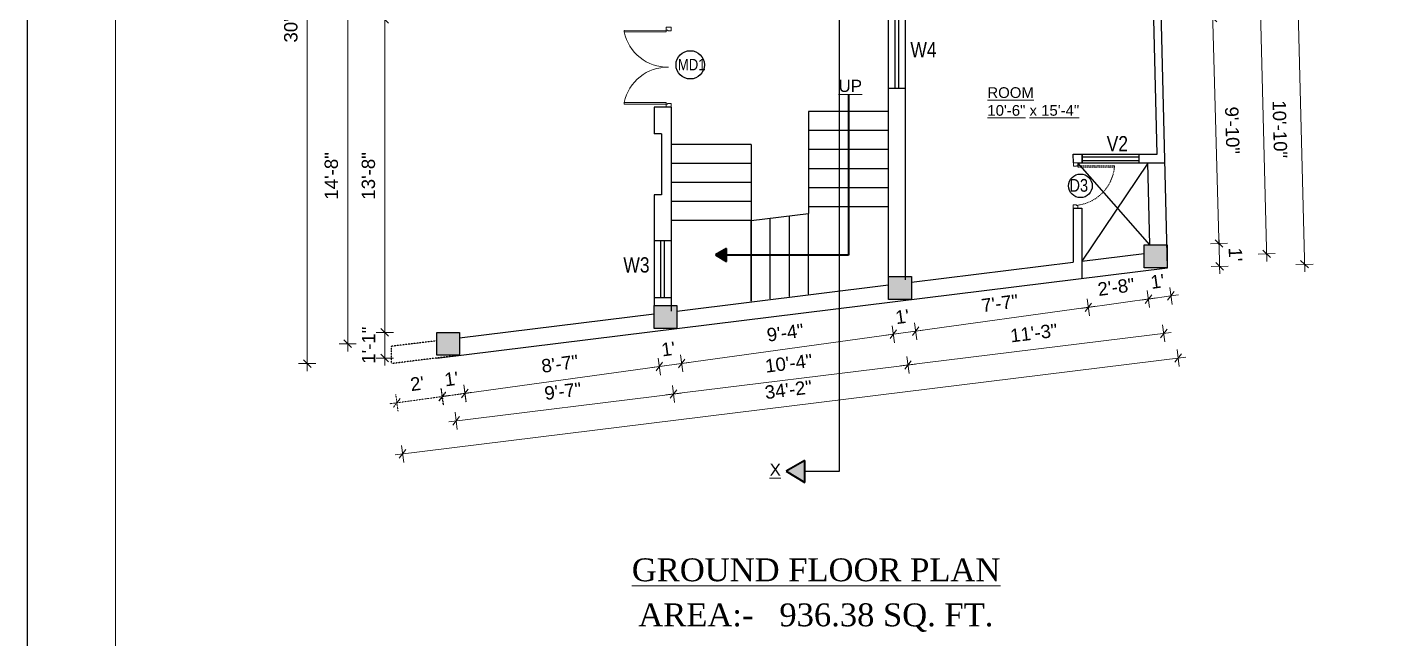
# Model space of a CAD drawing. Header units: inches. Extents: x 24614 to 27792, y -6849 to -4602.
# Drawn here: x 24614 to 25325, y -5365 to -5044 of the extents above; entities that cross this region are included whole.
import ezdxf

# ---------------------------------------------------------------- set-up
doc = ezdxf.new("R2010")
doc.units = ezdxf.units.IN
doc.header["$LTSCALE"] = 0.5
doc.header["$MEASUREMENT"] = 0
doc.header["$PDMODE"] = 66
doc.linetypes.add('DASH', pattern=[0.35, 0.25, -0.1])
doc.linetypes.add('DASHED2', pattern=[0.375, 0.25, -0.125])
for name, color, linetype, lineweight in [('A_Title Text', 105, 'Continuous', 60), ('door', 202, 'Continuous', 5), ('ELE1', 3, 'Continuous', 9), ('TEXT', 220, 'Continuous', 9), ('Text 0.200', 122, 'Continuous', 20), ('Toilet', 7, 'Continuous', 25), ('wall', 20, 'Continuous', 40)]:
    doc.layers.add(name, color=color, linetype=linetype, lineweight=lineweight)
doc.styles.add('arial', font='arial.ttf')
doc.styles.add('ordinary', font='ARIALN.TTF')
doc.styles.get("Standard").update_dxf_attribs({"font": 'arial.ttf'})
doc.dimstyles.new('Sudeep', dxfattribs={"dimtxt": 6, "dimasz": 4, "dimexe": 4.5, "dimexo": 4.5, "dimgap": 5, "dimtad": 1, "dimdec": 0, "dimlunit": 4, "dimtxsty": 'arial', "dimblk": 'OBLIQUE', "dimcen": 250, "dimdle": 4, "dimclrd": 86, "dimclre": 5, "dimclrt": 1, "dimadec": 0, "dimazin": 0, "dimtfac": 1, "dimtdec": 0, "dimtix": 1, "dimtmove": 1, "dimatfit": 3, "dimldrblk": 'OBLIQUE', "dimfxl": 4.5, "dimfxlon": 1, "dimfrac": 2, "dimlwd": 15, "dimlwe": 13, "dimarcsym": 0})

# ---------------------------------------------------------------- blocks, each defined once
blk = doc.blocks.new('_Oblique')
at = {"color": 0, "linetype": 'ByBlock', "lineweight": -2}
blk.add_line((-0.5, -0.5), (0.5, 0.5), dxfattribs=at)
blk = doc.blocks.new('*D1241')
at = {"layer": 'A_Title Text', "color": 5, "lineweight": 13, "transparency": 16777216}
for p, q in [((24945.15, -5218.01), (24946.38, -5226.93)), ((24956.93, -5216.38), (24958.16, -5225.3))]:
    blk.add_line(p, q, dxfattribs=at)
at = {"layer": 'A_Title Text', "color": 86, "lineweight": 15, "transparency": 16777216}
for p, q in [((24957.54, -5220.84), (24961.5, -5220.3)), ((24945.77, -5222.47), (24941.8, -5223.02)), ((24945.77, -5222.47), (24957.54, -5220.84))]:
    blk.add_line(p, q, dxfattribs=at)
at = {"layer": 'Defpoints', "color": 0, "transparency": 16777216}
for p in [(24943, -5202.42), (24955, -5202.42), (24957.54, -5220.84)]:
    blk.add_point(p, dxfattribs=at)
at = {"layer": 'A_Title Text', "color": 86, "lineweight": 15, "transparency": 16777216, "xscale": 4, "yscale": 4, "zscale": 4}
for p, rotation in [((24945.77, -5222.47), 7.861618189195615), ((24957.54, -5220.84), 187.8616181891956)]:
    blk.add_blockref('_Oblique', p, dxfattribs=dict(at, rotation=rotation))
at = {"layer": 'A_Title Text', "color": 1, "transparency": 16777216, "insert": (24950.49, -5213.22), "char_height": 7, "attachment_point": 5, "rotation": 7.86162, "style": 'arial'}
blk.add_mtext("1'", dxfattribs=at)
blk = doc.blocks.new('*D1233')
at = {"layer": 'A_Title Text', "color": 5, "lineweight": 13, "transparency": 16777216}
for p, q in [((24806.25, -5204.51), (24797.25, -5204.51)), ((24806.25, -5217.99), (24797.25, -5217.99))]:
    blk.add_line(p, q, dxfattribs=at)
at = {"layer": 'A_Title Text', "color": 86, "lineweight": 15, "transparency": 16777216}
for p, q in [((24801.75, -5204.51), (24801.75, -5200.51)), ((24801.75, -5217.99), (24801.75, -5204.51)), ((24801.75, -5217.99), (24801.75, -5221.99))]:
    blk.add_line(p, q, dxfattribs=at)
at = {"layer": 'Defpoints', "color": 0, "transparency": 16777216}
for p in [(24801.75, -5204.51), (24829, -5204.51), (24829, -5217.99)]:
    blk.add_point(p, dxfattribs=at)
at = {"layer": 'A_Title Text', "color": 86, "lineweight": 15, "transparency": 16777216, "xscale": 4, "yscale": 4, "zscale": 4}
for p, rotation in [((24801.75, -5204.51), 270), ((24801.75, -5217.99), 90)]:
    blk.add_blockref('_Oblique', p, dxfattribs=dict(at, rotation=rotation))
at = {"layer": 'A_Title Text', "color": 1, "transparency": 16777216, "insert": (24793.24, -5211.25), "char_height": 7, "attachment_point": 5, "rotation": 90, "style": 'arial'}
blk.add_mtext('1\'-1"', dxfattribs=at)
blk = doc.blocks.new('*D1234')
at = {"layer": 'A_Title Text', "color": 5, "lineweight": 13, "transparency": 16777216}
for p, q in [((24806.25, -5040.34), (24797.25, -5040.34)), ((24806.25, -5204.51), (24797.25, -5204.51))]:
    blk.add_line(p, q, dxfattribs=at)
at = {"layer": 'A_Title Text', "color": 86, "lineweight": 15, "transparency": 16777216}
blk.add_line((24801.75, -5208.51), (24801.75, -5036.34), dxfattribs=at)
at = {"layer": 'Defpoints', "color": 0, "transparency": 16777216}
for p in [(24801.75, -5040.34), (24829, -5040.34), (24829, -5204.51)]:
    blk.add_point(p, dxfattribs=at)
at = {"layer": 'A_Title Text', "color": 86, "lineweight": 15, "transparency": 16777216, "xscale": 4, "yscale": 4, "zscale": 4}
for p, rotation in [((24801.75, -5040.34), 90), ((24801.75, -5204.51), 270)]:
    blk.add_blockref('_Oblique', p, dxfattribs=dict(at, rotation=rotation))
at = {"layer": 'A_Title Text', "color": 1, "transparency": 16777216, "insert": (24793.18, -5122.42), "char_height": 7, "attachment_point": 5, "rotation": 90, "style": 'arial'}
blk.add_mtext('13\'-8"', dxfattribs=at)
blk = doc.blocks.new('*D1238')
at = {"layer": 'A_Title Text', "color": 5, "lineweight": 13, "transparency": 16777216}
for p, q in [((24786.81, -5034.34), (24777.81, -5034.34)), ((24786.81, -5210.51), (24777.81, -5210.51))]:
    blk.add_line(p, q, dxfattribs=at)
at = {"layer": 'A_Title Text', "color": 86, "lineweight": 15, "transparency": 16777216}
blk.add_line((24782.31, -5214.51), (24782.31, -5030.34), dxfattribs=at)
at = {"layer": 'Defpoints', "color": 0, "transparency": 16777216}
for p in [(24782.31, -5034.34), (24835, -5034.34), (24835, -5210.51)]:
    blk.add_point(p, dxfattribs=at)
at = {"layer": 'A_Title Text', "color": 86, "lineweight": 15, "transparency": 16777216, "xscale": 4, "yscale": 4, "zscale": 4}
for p, rotation in [((24782.31, -5034.34), 90), ((24782.31, -5210.51), 270)]:
    blk.add_blockref('_Oblique', p, dxfattribs=dict(at, rotation=rotation))
at = {"layer": 'A_Title Text', "color": 1, "transparency": 16777216, "insert": (24773.74, -5122.42), "char_height": 7, "attachment_point": 5, "rotation": 90, "style": 'arial'}
blk.add_mtext('14\'-8"', dxfattribs=at)
blk = doc.blocks.new('*D1240')
at = {"layer": 'A_Title Text', "color": 86, "lineweight": 15, "transparency": 16777216}
blk.add_line((24761.06, -4855.09), (24761.06, -5224.92), dxfattribs=at)
at = {"layer": 'A_Title Text', "color": 5, "lineweight": 13, "transparency": 16777216}
for p, q in [((24765.56, -4859.09), (24756.56, -4859.09)), ((24765.56, -5220.92), (24756.56, -5220.92))]:
    blk.add_line(p, q, dxfattribs=at)
at = {"layer": 'Defpoints', "color": 0, "transparency": 16777216}
for p in [(24829, -4859.09), (24761.06, -5220.92), (24805.27, -5220.92)]:
    blk.add_point(p, dxfattribs=at)
at = {"layer": 'A_Title Text', "color": 86, "lineweight": 15, "transparency": 16777216, "xscale": 4, "yscale": 4, "zscale": 4}
for p, rotation in [((24761.06, -4859.09), 90), ((24761.06, -5220.92), 270)]:
    blk.add_blockref('_Oblique', p, dxfattribs=dict(at, rotation=rotation))
at = {"layer": 'A_Title Text', "color": 1, "transparency": 16777216, "insert": (24752.48, -5040), "char_height": 7, "attachment_point": 5, "rotation": 90, "style": 'arial'}
blk.add_mtext('30\'-2"', dxfattribs=at)
blk = doc.blocks.new('*D1200')
at = {"layer": 'A_Title Text', "color": 5, "lineweight": 13, "transparency": 16777216}
for p, q in [((24945.15, -5218.01), (24946.38, -5226.93)), ((24843.15, -5232.09), (24844.38, -5241.01))]:
    blk.add_line(p, q, dxfattribs=at)
at = {"layer": 'A_Title Text', "color": 86, "lineweight": 15, "transparency": 16777216}
blk.add_line((24839.8, -5237.1), (24949.73, -5221.92), dxfattribs=at)
at = {"layer": 'Defpoints', "color": 0, "transparency": 16777216}
for p in [(24943, -5202.42), (24841, -5216.51), (24945.77, -5222.47)]:
    blk.add_point(p, dxfattribs=at)
at = {"layer": 'A_Title Text', "color": 86, "lineweight": 15, "transparency": 16777216, "xscale": 4, "yscale": 4, "zscale": 4}
for p, rotation in [((24945.77, -5222.47), 7.861618189170187), ((24843.77, -5236.55), 187.8616181891702)]:
    blk.add_blockref('_Oblique', p, dxfattribs=dict(at, rotation=rotation))
at = {"layer": 'A_Title Text', "color": 1, "transparency": 16777216, "insert": (24893.59, -5221.02), "char_height": 7, "attachment_point": 5, "rotation": 7.86162, "style": 'arial'}
blk.add_mtext('8\'-7"', dxfattribs=at)
blk = doc.blocks.new('*D1201')
at = {"layer": 'A_Title Text', "color": 5, "lineweight": 13, "transparency": 16777216}
for p, q in [((24945.15, -5218.01), (24946.38, -5226.93)), ((24956.93, -5216.38), (24958.16, -5225.3))]:
    blk.add_line(p, q, dxfattribs=at)
at = {"layer": 'A_Title Text', "color": 86, "lineweight": 15, "transparency": 16777216}
for p, q in [((24957.54, -5220.84), (24961.5, -5220.3)), ((24945.77, -5222.47), (24941.8, -5223.02)), ((24945.77, -5222.47), (24957.54, -5220.84))]:
    blk.add_line(p, q, dxfattribs=at)
at = {"layer": 'Defpoints', "color": 0, "transparency": 16777216}
for p in [(24943, -5202.42), (24955, -5202.42), (24957.54, -5220.84)]:
    blk.add_point(p, dxfattribs=at)
at = {"layer": 'A_Title Text', "color": 86, "lineweight": 15, "transparency": 16777216, "xscale": 4, "yscale": 4, "zscale": 4}
for p, rotation in [((24945.77, -5222.47), 7.861618189195615), ((24957.54, -5220.84), 187.8616181891956)]:
    blk.add_blockref('_Oblique', p, dxfattribs=dict(at, rotation=rotation))
at = {"layer": 'A_Title Text', "color": 1, "transparency": 16777216, "insert": (24950.49, -5213.22), "char_height": 7, "attachment_point": 5, "rotation": 7.86162, "style": 'arial'}
blk.add_mtext("1'", dxfattribs=at)
blk = doc.blocks.new('*D1202')
at = {"layer": 'A_Title Text', "color": 86, "lineweight": 15, "transparency": 16777216}
blk.add_line((24953.58, -5221.39), (25072.49, -5204.97), dxfattribs=at)
at = {"layer": 'A_Title Text', "color": 5, "lineweight": 13, "transparency": 16777216}
for p, q in [((25067.91, -5201.06), (25069.14, -5209.98)), ((24956.93, -5216.38), (24958.16, -5225.3))]:
    blk.add_line(p, q, dxfattribs=at)
at = {"layer": 'Defpoints', "color": 0, "transparency": 16777216}
for p in [(25066, -5187.23), (24955, -5202.42), (25068.52, -5205.52)]:
    blk.add_point(p, dxfattribs=at)
at = {"layer": 'A_Title Text', "color": 86, "lineweight": 15, "transparency": 16777216, "xscale": 4, "yscale": 4, "zscale": 4}
for p, rotation in [((25068.52, -5205.52), 7.861618189195632), ((24957.54, -5220.84), 187.8616181891956)]:
    blk.add_blockref('_Oblique', p, dxfattribs=dict(at, rotation=rotation))
at = {"layer": 'A_Title Text', "color": 1, "transparency": 16777216, "insert": (25011.86, -5204.69), "char_height": 7, "attachment_point": 5, "rotation": 7.86162, "style": 'arial'}
blk.add_mtext('9\'-4"', dxfattribs=at)
blk = doc.blocks.new('*D1203')
at = {"layer": 'A_Title Text', "color": 86, "lineweight": 15, "transparency": 16777216}
for p, q in [((25068.52, -5205.52), (25064.56, -5206.07)), ((25068.52, -5205.52), (25080.3, -5203.89)), ((25080.3, -5203.89), (25084.26, -5203.34))]:
    blk.add_line(p, q, dxfattribs=at)
at = {"layer": 'A_Title Text', "color": 5, "lineweight": 13, "transparency": 16777216}
for p, q in [((25067.91, -5201.06), (25069.14, -5209.98)), ((25079.68, -5199.43), (25080.91, -5208.35))]:
    blk.add_line(p, q, dxfattribs=at)
at = {"layer": 'Defpoints', "color": 0, "transparency": 16777216}
for p in [(25066, -5187.23), (25078, -5187.23), (25080.3, -5203.89)]:
    blk.add_point(p, dxfattribs=at)
at = {"layer": 'A_Title Text', "color": 86, "lineweight": 15, "transparency": 16777216, "xscale": 4, "yscale": 4, "zscale": 4}
for p, rotation in [((25068.52, -5205.52), 7.861618189195615), ((25080.3, -5203.89), 187.8616181891956)]:
    blk.add_blockref('_Oblique', p, dxfattribs=dict(at, rotation=rotation))
at = {"layer": 'A_Title Text', "color": 1, "transparency": 16777216, "insert": (25073.25, -5196.27), "char_height": 7, "attachment_point": 5, "rotation": 7.86162, "style": 'arial'}
blk.add_mtext("1'", dxfattribs=at)
blk = doc.blocks.new('*D1204')
at = {"layer": 'A_Title Text', "color": 86, "lineweight": 15, "transparency": 16777216}
blk.add_line((25076.34, -5204.44), (25174.8, -5190.84), dxfattribs=at)
at = {"layer": 'A_Title Text', "color": 5, "lineweight": 13, "transparency": 16777216}
for p, q in [((25170.22, -5186.93), (25171.45, -5195.85)), ((25079.68, -5199.43), (25080.91, -5208.35))]:
    blk.add_line(p, q, dxfattribs=at)
at = {"layer": 'Defpoints', "color": 0, "transparency": 16777216}
for p in [(25167.48, -5167.1), (25078, -5187.23), (25170.84, -5191.39)]:
    blk.add_point(p, dxfattribs=at)
at = {"layer": 'A_Title Text', "color": 86, "lineweight": 15, "transparency": 16777216, "xscale": 4, "yscale": 4, "zscale": 4}
for p, rotation in [((25170.84, -5191.39), 7.861618189195632), ((25080.3, -5203.89), 187.8616181891956)]:
    blk.add_blockref('_Oblique', p, dxfattribs=dict(at, rotation=rotation))
at = {"layer": 'A_Title Text', "color": 1, "transparency": 16777216, "insert": (25124.41, -5189.22), "char_height": 7, "attachment_point": 5, "rotation": 7.86162, "style": 'arial'}
blk.add_mtext('7\'-7"', dxfattribs=at)
blk = doc.blocks.new('*D1205')
at = {"layer": 'A_Title Text', "color": 5, "lineweight": 13, "transparency": 16777216}
for p, q in [((25201.79, -5182.57), (25203.02, -5191.49)), ((25170.22, -5186.93), (25171.45, -5195.85))]:
    blk.add_line(p, q, dxfattribs=at)
at = {"layer": 'A_Title Text', "color": 86, "lineweight": 15, "transparency": 16777216}
blk.add_line((25166.88, -5191.94), (25206.37, -5186.48), dxfattribs=at)
at = {"layer": 'Defpoints', "color": 0, "transparency": 16777216}
for p in [(25167.48, -5167.1), (25200.14, -5170.62), (25202.41, -5187.03)]:
    blk.add_point(p, dxfattribs=at)
at = {"layer": 'A_Title Text', "color": 86, "lineweight": 15, "transparency": 16777216, "xscale": 4, "yscale": 4, "zscale": 4}
for p, rotation in [((25202.41, -5187.03), 7.861618189195632), ((25170.84, -5191.39), 187.8616181891956)]:
    blk.add_blockref('_Oblique', p, dxfattribs=dict(at, rotation=rotation))
at = {"layer": 'A_Title Text', "color": 1, "transparency": 16777216, "insert": (25185.45, -5180.72), "char_height": 7, "attachment_point": 5, "rotation": 7.86162, "style": 'arial'}
blk.add_mtext('2\'-8"', dxfattribs=at)
blk = doc.blocks.new('*D1206')
at = {"layer": 'A_Title Text', "color": 5, "lineweight": 13, "transparency": 16777216}
for p, q in [((25201.79, -5182.57), (25203.02, -5191.49)), ((25213.57, -5180.95), (25214.8, -5189.86))]:
    blk.add_line(p, q, dxfattribs=at)
at = {"layer": 'A_Title Text', "color": 86, "lineweight": 15, "transparency": 16777216}
for p, q in [((25214.18, -5185.41), (25218.14, -5184.86)), ((25202.41, -5187.03), (25198.44, -5187.58)), ((25202.41, -5187.03), (25214.18, -5185.41))]:
    blk.add_line(p, q, dxfattribs=at)
at = {"layer": 'Defpoints', "color": 0, "transparency": 16777216}
for p in [(25200.14, -5170.62), (25212.14, -5170.62), (25214.18, -5185.41)]:
    blk.add_point(p, dxfattribs=at)
at = {"layer": 'A_Title Text', "color": 86, "lineweight": 15, "transparency": 16777216, "xscale": 4, "yscale": 4, "zscale": 4}
for p, rotation in [((25202.41, -5187.03), 7.861618189195615), ((25214.18, -5185.41), 187.8616181891956)]:
    blk.add_blockref('_Oblique', p, dxfattribs=dict(at, rotation=rotation))
at = {"layer": 'A_Title Text', "color": 1, "transparency": 16777216, "insert": (25207.13, -5177.78), "char_height": 7, "attachment_point": 5, "rotation": 7.86162, "style": 'arial'}
blk.add_mtext("1'", dxfattribs=at)
blk = doc.blocks.new('*D1207')
at = {"layer": 'A_Title Text', "color": 5, "lineweight": 13, "transparency": 16777216}
for p, q in [((24952.7, -5232.39), (24953.8, -5241.32)), ((24838.7, -5246.47), (24839.8, -5255.41))]:
    blk.add_line(p, q, dxfattribs=at)
at = {"layer": 'A_Title Text', "color": 86, "lineweight": 15, "transparency": 16777216}
blk.add_line((24835.28, -5251.43), (24957.22, -5236.37), dxfattribs=at)
at = {"layer": 'Defpoints', "color": 0, "transparency": 16777216}
for p in [(24949, -5202.42), (24835, -5216.51), (24953.25, -5236.86)]:
    blk.add_point(p, dxfattribs=at)
at = {"layer": 'A_Title Text', "color": 86, "lineweight": 15, "transparency": 16777216, "xscale": 4, "yscale": 4, "zscale": 4}
for p, rotation in [((24953.25, -5236.86), 7.042870252564979), ((24839.25, -5250.94), 187.042870252565)]:
    blk.add_blockref('_Oblique', p, dxfattribs=dict(at, rotation=rotation))
at = {"layer": 'A_Title Text', "color": 1, "transparency": 16777216, "insert": (24895.2, -5235.39), "char_height": 7, "attachment_point": 5, "rotation": 7.04287, "style": 'arial'}
blk.add_mtext('9\'-7"', dxfattribs=at)
blk = doc.blocks.new('*D1208')
at = {"layer": 'A_Title Text', "color": 5, "lineweight": 13, "transparency": 16777216}
for p, q in [((25075.7, -5217.19), (25076.8, -5226.13)), ((24952.7, -5232.39), (24953.8, -5241.32))]:
    blk.add_line(p, q, dxfattribs=at)
at = {"layer": 'A_Title Text', "color": 86, "lineweight": 15, "transparency": 16777216}
blk.add_line((24949.28, -5237.35), (25080.22, -5221.17), dxfattribs=at)
at = {"layer": 'Defpoints', "color": 0, "transparency": 16777216}
for p in [(25072, -5187.23), (24949, -5202.42), (25076.25, -5221.66)]:
    blk.add_point(p, dxfattribs=at)
at = {"layer": 'A_Title Text', "color": 86, "lineweight": 15, "transparency": 16777216, "xscale": 4, "yscale": 4, "zscale": 4}
for p, rotation in [((25076.25, -5221.66), 7.042870252557994), ((24953.25, -5236.86), 187.042870252558)]:
    blk.add_blockref('_Oblique', p, dxfattribs=dict(at, rotation=rotation))
at = {"layer": 'A_Title Text', "color": 1, "transparency": 16777216, "insert": (25013.7, -5220.75), "char_height": 7, "attachment_point": 5, "rotation": 7.04287, "style": 'arial'}
blk.add_mtext('10\'-4"', dxfattribs=at)
blk = doc.blocks.new('*D1209')
at = {"layer": 'A_Title Text', "color": 86, "lineweight": 15, "transparency": 16777216}
blk.add_line((25072.28, -5222.15), (25214.37, -5204.6), dxfattribs=at)
at = {"layer": 'A_Title Text', "color": 5, "lineweight": 13, "transparency": 16777216}
for p, q in [((25209.85, -5200.62), (25210.95, -5209.55)), ((25075.7, -5217.19), (25076.8, -5226.13))]:
    blk.add_line(p, q, dxfattribs=at)
at = {"layer": 'Defpoints', "color": 0, "transparency": 16777216}
for p in [(25206.14, -5170.62), (25072, -5187.23), (25210.4, -5205.09)]:
    blk.add_point(p, dxfattribs=at)
at = {"layer": 'A_Title Text', "color": 86, "lineweight": 15, "transparency": 16777216, "xscale": 4, "yscale": 4, "zscale": 4}
for p, rotation in [((25210.4, -5205.09), 7.042870252557994), ((25076.25, -5221.66), 187.042870252558)]:
    blk.add_blockref('_Oblique', p, dxfattribs=dict(at, rotation=rotation))
at = {"layer": 'A_Title Text', "color": 1, "transparency": 16777216, "insert": (25142.27, -5204.86), "char_height": 7, "attachment_point": 5, "rotation": 7.04287, "style": 'arial'}
blk.add_mtext('11\'-3"', dxfattribs=at)
blk = doc.blocks.new('*D1210')
at = {"layer": 'A_Title Text', "color": 5, "lineweight": 13, "transparency": 16777216}
for p, q in [((25217.44, -5213.51), (25218.55, -5222.45)), ((24810.57, -5263.82), (24811.68, -5272.75))]:
    blk.add_line(p, q, dxfattribs=at)
at = {"layer": 'A_Title Text', "color": 86, "lineweight": 15, "transparency": 16777216}
blk.add_line((25221.97, -5217.49), (24807.15, -5268.78), dxfattribs=at)
at = {"layer": 'Defpoints', "color": 0, "transparency": 16777216}
for p in [(25212.14, -5170.62), (24805.27, -5220.92), (24811.12, -5268.28)]:
    blk.add_point(p, dxfattribs=at)
at = {"layer": 'A_Title Text', "color": 86, "lineweight": 15, "transparency": 16777216, "xscale": 4, "yscale": 4, "zscale": 4}
for p, rotation in [((25218, -5217.98), 7.048072108460931), ((24811.12, -5268.28), 187.0480721084609)]:
    blk.add_blockref('_Oblique', p, dxfattribs=dict(at, rotation=rotation))
at = {"layer": 'A_Title Text', "color": 1, "transparency": 16777216, "insert": (25013.51, -5234.62), "char_height": 7, "attachment_point": 5, "rotation": 7.04807, "style": 'arial'}
blk.add_mtext('34\'-2"', dxfattribs=at)
blk = doc.blocks.new('*D1213')
at = {"layer": 'A_Title Text', "color": 86, "lineweight": 15, "transparency": 16777216}
blk.add_line((25236.08, -5035.6), (25239.52, -5161.87), dxfattribs=at)
at = {"layer": 'A_Title Text', "color": 5, "lineweight": 13, "transparency": 16777216}
for p, q in [((25231.69, -5039.72), (25240.69, -5039.47)), ((25234.91, -5158), (25243.91, -5157.75))]:
    blk.add_line(p, q, dxfattribs=at)
at = {"layer": 'Defpoints', "color": 0, "transparency": 16777216}
for p in [(25208.84, -5040.34), (25212.14, -5158.62), (25239.41, -5157.87)]:
    blk.add_point(p, dxfattribs=at)
at = {"layer": 'A_Title Text', "color": 86, "lineweight": 15, "transparency": 16777216, "xscale": 4, "yscale": 4, "zscale": 4}
for p, rotation in [((25236.19, -5039.59), 91.55964457941627), ((25239.41, -5157.87), 271.5596445794163)]:
    blk.add_blockref('_Oblique', p, dxfattribs=dict(at, rotation=rotation))
at = {"layer": 'A_Title Text', "color": 1, "transparency": 16777216, "insert": (25246.37, -5098.5), "char_height": 7, "attachment_point": 5, "rotation": 271.55964, "style": 'arial'}
blk.add_mtext('9\'-10"', dxfattribs=at)
blk = doc.blocks.new('*D1214')
at = {"layer": 'A_Title Text', "color": 86, "lineweight": 15, "transparency": 16777216}
for p, q in [((25239.41, -5157.87), (25239.3, -5153.87)), ((25239.41, -5157.87), (25239.74, -5169.87)), ((25239.74, -5169.87), (25239.85, -5173.87))]:
    blk.add_line(p, q, dxfattribs=at)
at = {"layer": 'A_Title Text', "color": 5, "lineweight": 13, "transparency": 16777216}
for p, q in [((25234.91, -5158), (25243.91, -5157.75)), ((25235.24, -5169.99), (25244.23, -5169.75))]:
    blk.add_line(p, q, dxfattribs=at)
at = {"layer": 'Defpoints', "color": 0, "transparency": 16777216}
for p in [(25212.14, -5158.62), (25212.44, -5170.62), (25239.74, -5169.87)]:
    blk.add_point(p, dxfattribs=at)
at = {"layer": 'A_Title Text', "color": 86, "lineweight": 15, "transparency": 16777216, "xscale": 4, "yscale": 4, "zscale": 4}
for p, rotation in [((25239.41, -5157.87), 271.5596445794163), ((25239.74, -5169.87), 91.55964457941627)]:
    blk.add_blockref('_Oblique', p, dxfattribs=dict(at, rotation=rotation))
at = {"layer": 'A_Title Text', "color": 1, "transparency": 16777216, "insert": (25248.08, -5163.64), "char_height": 7, "attachment_point": 5, "rotation": 271.55964, "style": 'arial'}
blk.add_mtext("1'", dxfattribs=at)
blk = doc.blocks.new('*D1218')
at = {"layer": 'A_Title Text', "color": 5, "lineweight": 13, "transparency": 16777216}
for p, q in [((25256.6, -5033.13), (25265.6, -5032.9)), ((25259.9, -5163.41), (25268.89, -5163.18))]:
    blk.add_line(p, q, dxfattribs=at)
at = {"layer": 'A_Title Text', "color": 86, "lineweight": 15, "transparency": 16777216}
blk.add_line((25261, -5029.02), (25264.5, -5167.29), dxfattribs=at)
at = {"layer": 'Defpoints', "color": 0, "transparency": 16777216}
for p in [(25208.84, -5034.34), (25264.4, -5163.29), (25212.14, -5164.62)]:
    blk.add_point(p, dxfattribs=at)
at = {"layer": 'A_Title Text', "color": 86, "lineweight": 15, "transparency": 16777216, "xscale": 4, "yscale": 4, "zscale": 4}
for p, rotation in [((25261.1, -5033.02), 91.44911383237479), ((25264.4, -5163.29), 271.4491138323748)]:
    blk.add_blockref('_Oblique', p, dxfattribs=dict(at, rotation=rotation))
at = {"layer": 'A_Title Text', "color": 1, "transparency": 16777216, "insert": (25271.32, -5097.94), "char_height": 7, "attachment_point": 5, "rotation": 271.44911, "style": 'arial'}
blk.add_mtext('10\'-10"', dxfattribs=at)
blk = doc.blocks.new('*D1219')
at = {"layer": 'Defpoints', "color": 0, "transparency": 16777216}
for p in [(25203.8, -4832.09), (25212.44, -5170.62), (25284.29, -5168.78)]:
    blk.add_point(p, dxfattribs=at)
at = {"layer": 'Toilet', "color": 86, "lineweight": 15, "transparency": 16777216}
blk.add_line((25275.55, -4826.26), (25284.39, -5172.78), dxfattribs=at)
at = {"layer": 'Toilet', "color": 5, "lineweight": 13, "transparency": 16777216}
for p, q in [((25271.15, -4830.37), (25280.15, -4830.14)), ((25279.79, -5168.9), (25288.79, -5168.67))]:
    blk.add_line(p, q, dxfattribs=at)
at = {"layer": 'Toilet', "color": 86, "lineweight": 15, "transparency": 16777216, "xscale": 4, "yscale": 4, "zscale": 4}
for p, rotation in [((25275.65, -4830.25), 91.46195018982071), ((25284.29, -5168.78), 271.4619501898207)]:
    blk.add_blockref('_Oblique', p, dxfattribs=dict(at, rotation=rotation))
at = {"layer": 'Toilet', "color": 1, "transparency": 16777216, "insert": (25288.54, -4999.3), "char_height": 7, "attachment_point": 5, "rotation": 271.46195, "style": 'arial'}
blk.add_mtext('28\'-3"', dxfattribs=at)
blk = doc.blocks.new('*D1242')
at = {"layer": 'A_Title Text', "color": 5, "linetype": 'DASH', "lineweight": 13, "ltscale": 0.1, "transparency": 16777216}
for p, q in [((24831.17, -5233.75), (24832.4, -5242.66)), ((24807.49, -5237.02), (24808.72, -5245.93))]:
    blk.add_line(p, q, dxfattribs=at)
at = {"layer": 'A_Title Text', "color": 86, "linetype": 'DASH', "lineweight": 15, "ltscale": 0.1, "transparency": 16777216}
blk.add_line((24835.75, -5237.66), (24804.14, -5242.02), dxfattribs=at)
at = {"layer": 'Defpoints', "color": 0, "linetype": 'DASH', "ltscale": 0.1, "transparency": 16777216}
for p in [(24829, -5217.99), (24805.27, -5220.92), (24808.11, -5241.48)]:
    blk.add_point(p, dxfattribs=at)
at = {"layer": 'A_Title Text', "color": 86, "linetype": 'DASH', "lineweight": 15, "ltscale": 0.1, "transparency": 16777216, "xscale": 4, "yscale": 4, "zscale": 4}
for p, rotation in [((24808.11, -5241.48), 187.8616181891699), ((24831.79, -5238.21), 7.861618189169874)]:
    blk.add_blockref('_Oblique', p, dxfattribs=dict(at, rotation=rotation))
at = {"layer": 'A_Title Text', "color": 1, "linetype": 'DASH', "ltscale": 0.1, "transparency": 16777216, "insert": (24818.78, -5231.41), "char_height": 7, "attachment_point": 5, "rotation": 7.86162, "style": 'arial'}
blk.add_mtext("2'", dxfattribs=at)
blk = doc.blocks.new('*D1243')
at = {"layer": 'A_Title Text', "color": 5, "linetype": 'DASH', "lineweight": 13, "ltscale": 0.1, "transparency": 16777216}
for p, q in [((24831.37, -5233.72), (24832.61, -5242.64)), ((24843.15, -5232.09), (24844.38, -5241.01))]:
    blk.add_line(p, q, dxfattribs=at)
at = {"layer": 'A_Title Text', "color": 86, "linetype": 'DASH', "lineweight": 15, "ltscale": 0.1, "transparency": 16777216}
for p, q in [((24831.99, -5238.18), (24828.03, -5238.73)), ((24843.77, -5236.55), (24831.99, -5238.18)), ((24843.77, -5236.55), (24847.73, -5236.01))]:
    blk.add_line(p, q, dxfattribs=at)
at = {"layer": 'Defpoints', "color": 0, "linetype": 'DASH', "ltscale": 0.1, "transparency": 16777216}
for p in [(24829, -5216.51), (24841, -5216.51), (24831.99, -5238.18)]:
    blk.add_point(p, dxfattribs=at)
at = {"layer": 'A_Title Text', "color": 86, "linetype": 'DASH', "lineweight": 15, "ltscale": 0.1, "transparency": 16777216, "xscale": 4, "yscale": 4, "zscale": 4}
for p, rotation in [((24843.77, -5236.55), 187.8616181891699), ((24831.99, -5238.18), 7.861618189169882)]:
    blk.add_blockref('_Oblique', p, dxfattribs=dict(at, rotation=rotation))
at = {"layer": 'A_Title Text', "color": 1, "linetype": 'DASH', "ltscale": 0.1, "transparency": 16777216, "insert": (24836.71, -5228.93), "char_height": 7, "attachment_point": 5, "rotation": 7.86162, "style": 'arial'}
blk.add_mtext("1'", dxfattribs=at)

msp = doc.modelspace()

# ---------------------------------------------------------------- hatches: boundary and pattern name
at = {"layer": 'Toilet'}
for points in [[(25212.14, -5158.62), (25200.14, -5158.62), (25200.14, -5170.62), (25212.14, -5170.62)], [(25078, -5175.23), (25066, -5175.23), (25066, -5187.23), (25078, -5187.23)], [(24955, -5190.42), (24943, -5190.42), (24943, -5202.42), (24955, -5202.42)], [(24841, -5204.51), (24829, -5204.51), (24829, -5216.51), (24841, -5216.51)]]:
    msp.add_hatch(color=1, dxfattribs=at).paths.add_polyline_path(points)
at = {"layer": 'wall', "ltscale": 5}
h = msp.add_hatch(color=2, dxfattribs=at)
h.dxf.hatch_style = 1
h.paths.add_polyline_path([(24975.2, -5163.8), (24980.95, -5167.38), (24980.95, -5160.59)])
h = msp.add_hatch(color=2, dxfattribs=at)
h.dxf.hatch_style = 1
h.paths.add_polyline_path([(25012.29, -5277.28), (25022.06, -5283.35), (25022.06, -5271.82)])

# ---------------------------------------------------------------- linework, layer by layer
at = {"layer": 'Defpoints'}
msp.add_lwpolyline([(27791.71, -4601.52), (24614.11, -4601.52), (24614.11, -6849.49), (27791.71, -6849.49)], close=True, dxfattribs=at)
at = {"layer": 'door', "ltscale": 0.5}
for p, q in [((24949.33, -5046.01), (24949.33, -5044.34)), ((24949.33, -5046.01), (24949.33, -5044.34)), ((24949.33, -5084.7), (24949.33, -5086.36)), ((24949.33, -5084.7), (24949.33, -5086.36)), ((25165.32, -5117.05), (25165.32, -5115.59)), ((25165.32, -5117.05), (25165.32, -5115.59))]:
    msp.add_line(p, q, dxfattribs=at)
for points in [[(24927.32, -5046.05), (24949.33, -5046.01), (24949.33, -5046.84), (24927.32, -5046.88)], [(24927.32, -5046.05), (24949.33, -5046.01), (24949.33, -5046.84), (24927.32, -5046.88)], [(24927.32, -5084.73), (24949.33, -5084.7), (24949.33, -5083.86), (24927.31, -5083.9)], [(24927.32, -5084.73), (24949.33, -5084.7), (24949.33, -5083.86), (24927.31, -5083.9)], [(25165.32, -5137.9), (25165.32, -5139.36), (25162.98, -5139.36), (25162.98, -5137.61), (25164.59, -5137.61), (25164.59, -5137.9)], [(25165.32, -5137.9), (25165.32, -5139.36), (25162.98, -5139.36), (25162.98, -5137.61), (25164.59, -5137.61), (25164.59, -5137.9)]]:
    msp.add_lwpolyline(points, close=True, dxfattribs=at)
for points in [[(24949.33, -5044.34), (24952, -5044.34), (24952, -5046.34), (24950.17, -5046.34), (24950.17, -5046.01), (24949.33, -5046.01)], [(24949.33, -5044.34), (24952, -5044.34), (24952, -5046.34), (24950.17, -5046.34), (24950.17, -5046.01), (24949.33, -5046.01)], [(24949.33, -5086.36), (24952, -5086.36), (24951.99, -5084.36), (24950.16, -5084.36), (24950.16, -5084.7), (24949.33, -5084.7)], [(24949.33, -5086.36), (24952, -5086.36), (24951.99, -5084.36), (24950.16, -5084.36), (24950.16, -5084.7), (24949.33, -5084.7)], [(25165.32, -5115.59), (25162.99, -5115.59), (25162.99, -5117.34), (25164.59, -5117.34), (25164.59, -5117.05), (25165.32, -5117.05)], [(25165.32, -5115.59), (25162.99, -5115.59), (25162.99, -5117.34), (25164.59, -5117.34), (25164.59, -5117.05), (25165.32, -5117.05)]]:
    msp.add_lwpolyline(points, dxfattribs=at)
at = {"layer": 'door', "linetype": 'DASHED2', "ltscale": 5}
msp.add_lwpolyline([(25184.57, -5117.05), (25165.32, -5117.05), (25165.32, -5117.78), (25184.57, -5117.78)], close=True, dxfattribs=at)
msp.add_lwpolyline([(25184.57, -5117.05), (25165.32, -5117.05), (25165.32, -5117.78), (25184.57, -5117.78)], close=True, dxfattribs=at)
at = {"layer": 'door', "ltscale": 0.5}
for centre, radius, start, end in [((24950.16, -5042), 23.36, 192.06041, 271.22741), ((24950.16, -5042), 23.36, 192.06041, 271.22741), ((24950.23, -5088.78), 23.43, 88.9456, 167.98009), ((24950.23, -5088.78), 23.43, 88.9456, 167.98009)]:
    msp.add_arc(centre, radius, start, end, dxfattribs=at)
at = {"layer": 'door', "linetype": 'DASHED2', "ltscale": 5}
msp.add_arc((25162.31, -5115.65), 22.36, 275.85757, 354.54209, dxfattribs=at)
at = {"layer": 'ELE1'}
msp.add_lwpolyline([(24660.43, -4647.84), (27745.39, -4647.84), (27745.39, -6803.17), (24660.43, -6803.17)], close=True, dxfattribs=at)
at = {"layer": 'Toilet'}
for p, q in [((25040.17, -4738.27), (25040.17, -5277.59)), ((25212.44, -5170.62), (25203.88, -4832.09)), ((25066, -5076.34), (25066, -5040.34)), ((25075, -5076.34), (25075, -5040.34)), ((25207, -5111.09), (25205.17, -5040.21)), ((25066, -5138.64), (25066, -5076.34)), ((25066, -5076.34), (25075, -5076.34)), ((25075, -5176.92), (25075, -5076.34)), ((24943, -5086.36), (24943, -5100.36)), ((24952, -5086.36), (24943, -5086.36)), ((24952, -5086.36), (24952, -5156.42)), ((25066, -5088.64), (25024, -5088.64)), ((25024, -5088.64), (25024, -5142.14)), ((25066, -5098.64), (25024, -5098.64)), ((24947, -5100.36), (24943, -5100.36)), ((24947, -5100.36), (24947, -5132.36)), ((24994, -5105.85), (24952, -5105.85)), ((24994, -5105.85), (24994, -5188.16)), ((25066, -5108.64), (25024, -5108.64)), ((25162.98, -5111.09), (25207, -5111.09)), ((25162.99, -5115.59), (25162.98, -5111.09)), ((25167.6, -5111.09), (25167.6, -5115.59)), ((24994, -5115.85), (24952, -5115.85)), ((25066, -5118.64), (25024, -5118.64)), ((25165.32, -5115.59), (25211.05, -5115.63)), ((25203.14, -5158.62), (25165.32, -5115.59)), ((25165.32, -5115.59), (25165.32, -5115.59)), ((25202.05, -5115.76), (25167.48, -5167.1)), ((25203.14, -5158.62), (25202.05, -5115.62)), ((25207.29, -5115.63), (25207.29, -5115.62)), ((24994, -5125.85), (24952, -5125.85)), ((24943, -5132.36), (24943, -5156.42)), ((24947, -5132.36), (24943, -5132.36)), ((25066, -5128.64), (25024, -5128.64)), ((24994, -5135.85), (24952, -5135.85)), ((24994, -5145.85), (25024, -5142.14)), ((25066, -5138.64), (25024, -5138.64)), ((25024, -5184.46), (25024, -5142.14)), ((25066, -5175.23), (25066, -5137.48)), ((25162.98, -5139.36), (25162.98, -5167.66)), ((25162.98, -5139.36), (25167.48, -5139.36)), ((25167.48, -5139.36), (25167.48, -5176.17)), ((24994, -5145.85), (24952, -5145.85)), ((24994, -5188.16), (24994, -5145.85)), ((25004, -5186.93), (25004, -5144.61)), ((25014, -5185.69), (25014, -5143.37)), ((25167.48, -5167.1), (25200.14, -5163.07)), ((24829, -5217.99), (25212.44, -5170.62)), ((25078, -5178.16), (25162.98, -5167.66)), ((25167.48, -5176.17), (25167.48, -5176.17)), ((24955, -5193.35), (25066, -5179.64)), ((24943, -5186.42), (24943, -5190.42)), ((24952, -5186.42), (24952, -5193.35)), ((24841, -5207.44), (24943, -5194.84)), ((25040.17, -5277.59), (25022.06, -5277.59))]:
    msp.add_line(p, q, dxfattribs=at)
at = {"layer": 'Toilet', "color": 3}
for p, q in [((25069.5, -5076.34), (25069.5, -5040.34)), ((25071.5, -5076.34), (25071.5, -5040.34)), ((25167.6, -5115.59), (25167.6, -5111.09)), ((25167.6, -5112.34), (25197.6, -5112.34)), ((25197.6, -5115.59), (25197.6, -5111.09)), ((25167.6, -5114.34), (25197.6, -5114.34)), ((24952, -5156.42), (24943, -5156.42)), ((24943, -5156.42), (24943, -5186.42)), ((24946.5, -5186.42), (24946.5, -5156.42)), ((24948.5, -5186.42), (24948.5, -5156.42)), ((24952, -5156.42), (24952, -5186.42)), ((24952, -5186.42), (24943, -5186.42))]:
    msp.add_line(p, q, dxfattribs=at)
at = {"layer": 'Toilet', "color": 1, "linetype": 'DASH', "ltscale": 0.1}
for p, q in [((24829, -5208.92), (24805.27, -5211.85)), ((24805.27, -5220.92), (24805.27, -5211.85)), ((24841, -5216.51), (24805.27, -5220.92))]:
    msp.add_line(p, q, dxfattribs=at)
at = {"layer": 'Toilet'}
for points in [[(25200.14, -5158.62), (25212.14, -5158.62), (25212.14, -5170.62), (25200.14, -5170.62)], [(25066, -5175.23), (25078, -5175.23), (25078, -5187.23), (25066, -5187.23)], [(24943, -5190.42), (24955, -5190.42), (24955, -5202.42), (24943, -5202.42)], [(24829, -5204.51), (24841, -5204.51), (24841, -5216.51), (24829, -5216.51)]]:
    msp.add_lwpolyline(points, close=True, dxfattribs=at)
for centre, radius in [((24961.98, -5064.13), 7.43), ((25166.72, -5127.61), 6.19)]:
    msp.add_circle(centre, radius, dxfattribs=at)
at = {"layer": 'wall', "color": 1, "ltscale": 5}
for p, q in [((25045, -5079.75), (25045, -5163.98)), ((24980.95, -5160.59), (24975.2, -5163.8)), ((24975.2, -5163.8), (24980.95, -5167.38)), ((24980.95, -5167.38), (24980.95, -5160.59)), ((25045, -5163.98), (24980.95, -5163.98)), ((25022.06, -5271.82), (25012.29, -5277.28)), ((25012.29, -5277.28), (25022.06, -5283.35)), ((25022.06, -5283.35), (25022.06, -5271.82))]:
    msp.add_line(p, q, dxfattribs=at)

# ---------------------------------------------------------------- texts
at = {"layer": 'door', "ltscale": 0.5, "style": 'ordinary'}
for s, insert, char_height, width, attachment_point, rotation in [('W4', (25077.51, -5060.22), 8, 4.3538, 7, 0), ('MD1', (24955.51, -5061.01), 6, 3.6268, 1, 360), ('V2', (25180.47, -5109.51), 8, 4.3538, 7, 0), ('D3', (25170.72, -5124.04), 6.664, 3.6268, 3, 0), ('W3', (24926.92, -5173.23), 8, 4.3538, 7, 0)]:
    msp.add_mtext(s, dxfattribs=dict(at, insert=insert, char_height=char_height, width=width, attachment_point=attachment_point, rotation=rotation))
at = {"layer": 'TEXT'}
for s, insert, char_height, width, attachment_point in [('{\\LUP }', (25052.15, -5078.44), 6.378, 70.6779, 9), ('{\\fArial TUR|b0|i0|c162|p34;\\LROOM\\P1\\fArial TUR|b0|i0|c0|p34;0\\fArial TUR|b0|i0|c162|p34;\'-\\fArial TUR|b0|i0|c0|p34;6\\fArial TUR|b0|i0|c162|p34;" x 1\\fArial TUR|b0|i0|c0|p34;5\\fArial TUR|b0|i0|c162|p34;\'-\\fArial TUR|b0|i0|c0|p34;4\\fArial TUR|b0|i0|c162|p34;"}', (25117.88, -5090.93), 5.60913, 62.1621, 7), ('{\\LX}', (25009.59, -5279.77), 6.378, 70.6779, 9)]:
    msp.add_mtext(s, dxfattribs=dict(at, insert=insert, char_height=char_height, width=width, attachment_point=attachment_point))
at = {"layer": 'Text 0.200', "ltscale": 10, "char_height": 12, "attachment_point": 2}
for s, insert, width in [('{\\fTimes New Roman|b0|i0|c0|p18;\\L\\PGROUND FLOOR PLAN}', (25028.03, -5303.11), 191.0164), ('\\pi-60,l72;{\\fTimes New Roman|b0|i0|c0|p18;AREA:-^I  936.38 SQ. FT.}', (25021.91, -5346.74), 219.164)]:
    msp.add_mtext(s, dxfattribs=dict(at, insert=insert, width=width))

# ---------------------------------------------------------------- dimensions: what is measured, and where the dimension line sits
at = {"layer": 'A_Title Text'}
for base, p1, p2, angle, picture, middle in [((24761.06, -5220.92), (24829, -4859.09), (24805.27, -5220.92), 90, '*D1240', (24752.48, -5040)), ((24782.31, -5034.34), (24835, -5210.51), (24835, -5034.34), 90, '*D1238', (24773.74, -5122.42)), ((25264.4, -5163.29), (25208.84, -5034.34), (25212.14, -5164.62), 91.44911, '*D1218', (25271.32, -5097.94)), ((25239.41, -5157.87), (25208.84, -5040.34), (25212.14, -5158.62), 91.55964, '*D1213', (25246.37, -5098.5)), ((24801.75, -5040.34), (24829, -5204.51), (24829, -5040.34), 90, '*D1234', (24793.18, -5122.42)), ((25239.74, -5169.87), (25212.14, -5158.62), (25212.44, -5170.62), 91.55964, '*D1214', (25248.08, -5163.64)), ((25210.4, -5205.09), (25072, -5187.23), (25206.14, -5170.62), 187.04287, '*D1209', (25142.27, -5204.86)), ((25170.84, -5191.39), (25078, -5187.23), (25167.48, -5167.1), 187.86162, '*D1204', (25124.41, -5189.22)), ((25202.41, -5187.03), (25167.48, -5167.1), (25200.14, -5170.62), 187.86162, '*D1205', (25185.45, -5180.72)), ((25214.18, -5185.41), (25200.14, -5170.62), (25212.14, -5170.62), 187.86162, '*D1206', (25207.13, -5177.78)), ((25076.25, -5221.66), (24949, -5202.42), (25072, -5187.23), 187.04287, '*D1208', (25013.7, -5220.75)), ((25068.52, -5205.52), (24955, -5202.42), (25066, -5187.23), 187.86162, '*D1202', (25011.86, -5204.69)), ((25080.3, -5203.89), (25066, -5187.23), (25078, -5187.23), 187.86162, '*D1203', (25073.25, -5196.27)), ((24801.75, -5204.51), (24829, -5217.99), (24829, -5204.51), 90, '*D1233', (24793.24, -5211.25)), ((24957.54, -5220.84), (24943, -5202.42), (24955, -5202.42), 187.86162, '*D1241', (24950.49, -5213.22)), ((24957.54, -5220.84), (24943, -5202.42), (24955, -5202.42), 187.86162, '*D1201', (24950.49, -5213.22))]:
    dim = msp.add_linear_dim(base=base, p1=p1, p2=p2, angle=angle, dimstyle='Sudeep', override={"dimtxt": 7}, dxfattribs=at)
    dim.commit()
    dim.dimension.update_dxf_attribs({"geometry": picture, "text_midpoint": middle})
for p1, p2, distance, picture, middle in [((25212.14, -5170.62), (24805.27, -5220.92), 47.73, '*D1210', (25013.51, -5234.62)), ((24835, -5216.51), (24949, -5202.42), -34.7, '*D1207', (24895.2, -5235.39)), ((24841, -5216.51), (24943, -5202.42), -20.24, '*D1200', (24893.59, -5221.02))]:
    dim = msp.add_aligned_dim(p1=p1, p2=p2, distance=distance, dimstyle='Sudeep', override={"dimtxt": 7}, dxfattribs=at)
    dim.commit()
    dim.dimension.update_dxf_attribs({"geometry": picture, "text_midpoint": middle})
at = {"layer": 'A_Title Text', "color": 1, "linetype": 'DASH', "ltscale": 0.1}
for base, p1, p2, picture, middle in [((24808.11, -5241.48), (24829, -5217.99), (24805.27, -5220.92), '*D1242', (24818.78, -5231.41)), ((24831.99, -5238.18), (24841, -5216.51), (24829, -5216.51), '*D1243', (24836.71, -5228.93))]:
    dim = msp.add_linear_dim(base=base, p1=p1, p2=p2, angle=187.86162, dimstyle='Sudeep', override={"dimtxt": 7}, dxfattribs=at)
    dim.commit()
    dim.dimension.update_dxf_attribs({"geometry": picture, "text_midpoint": middle})
at = {"layer": 'Toilet'}
dim = msp.add_aligned_dim(p1=(25203.8, -4832.09), p2=(25212.44, -5170.62), distance=71.87, dimstyle='Sudeep', override={"dimtxt": 7}, dxfattribs=at)
dim.commit()
dim.dimension.update_dxf_attribs({"geometry": '*D1219', "text_midpoint": (25288.54, -4999.3)})

doc.saveas('drawing.dxf')
